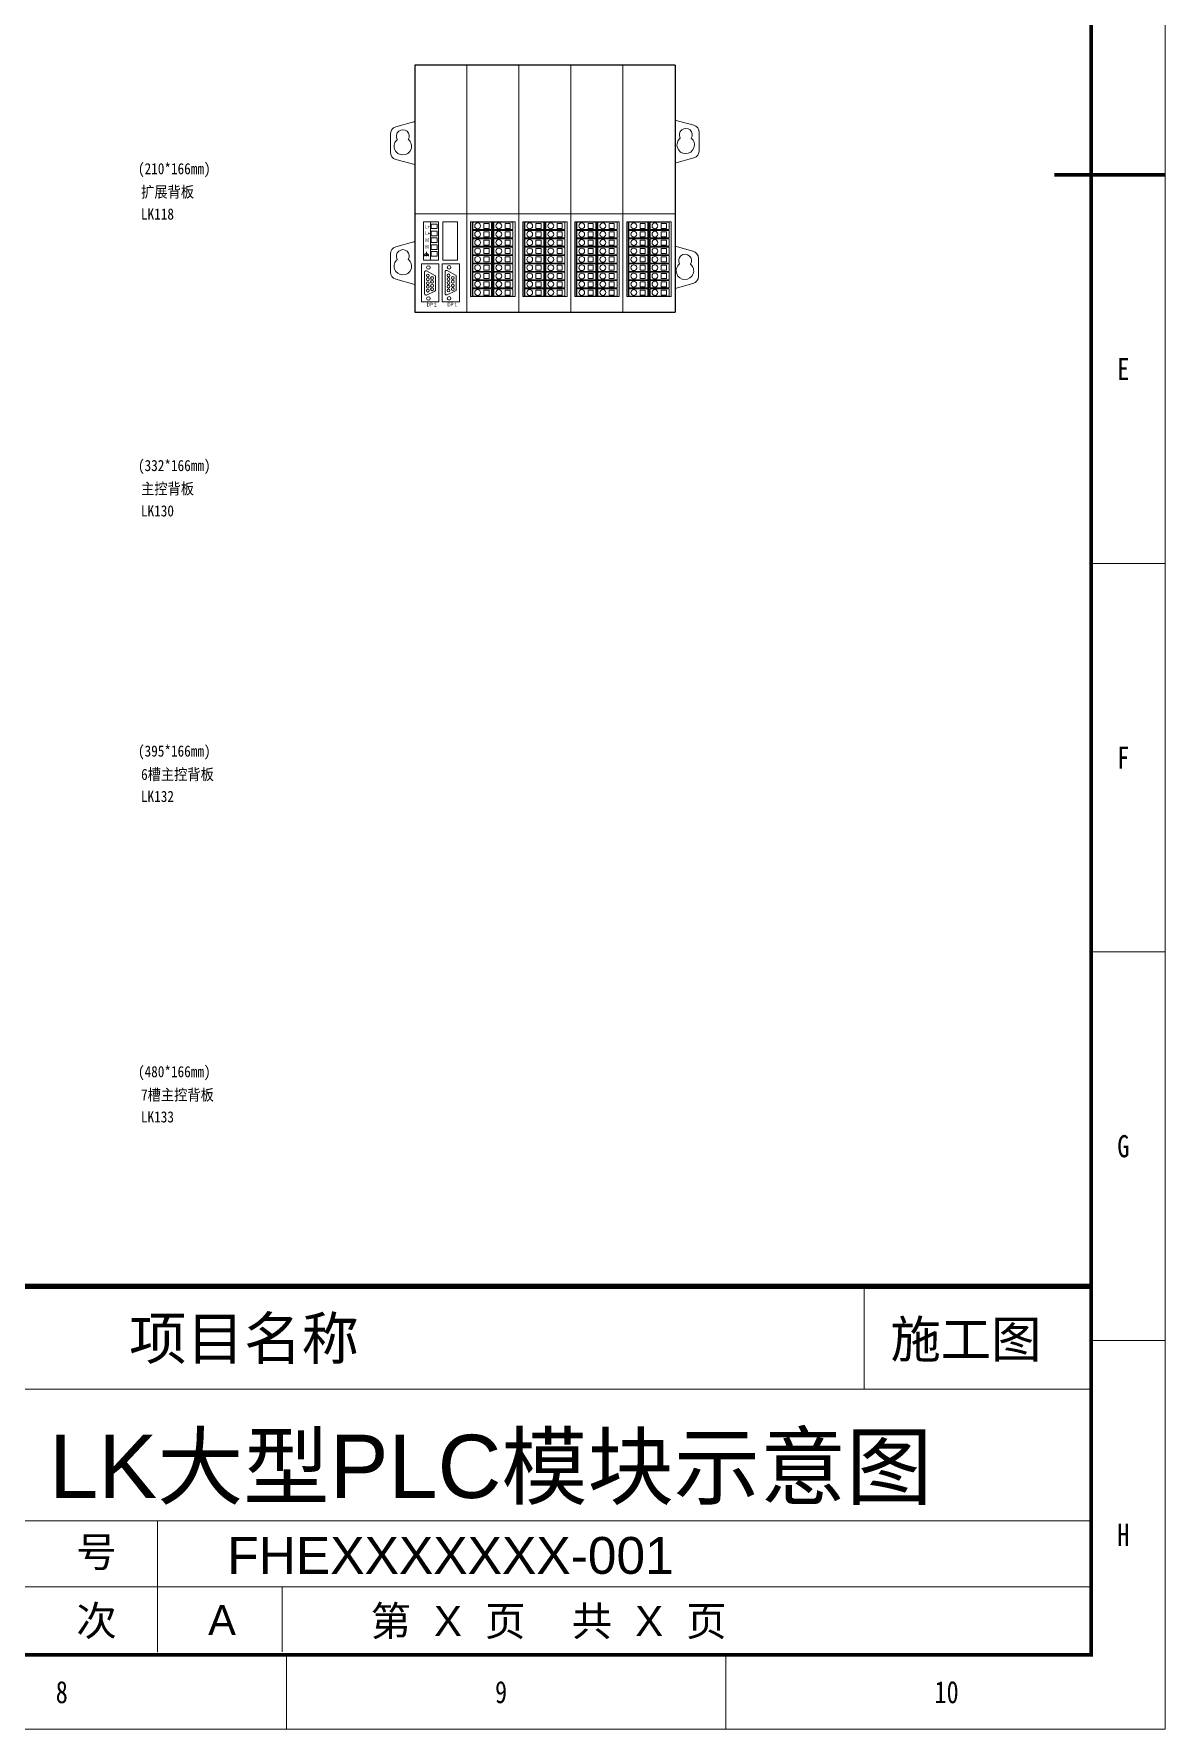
# Model space of a CAD drawing. Header units: millimetres. Extents: x 33157 to 59611, y -29750 to 1750.
# Drawn here: x 55300 to 56062, y -341 to 799 of the extents above; entities that cross this region are included whole.
import ezdxf

# ---------------------------------------------------------------- set-up
doc = ezdxf.new("R2010")
doc.units = ezdxf.units.MM
doc.layers.get('0').update_dxf_attribs({"lineweight": 18})
doc.layers.add('细实线', color=7, linetype='Continuous', lineweight=20)
doc.styles.add('HZ', font='arial.ttf')
doc.styles.get("Standard").update_dxf_attribs({"font": ''})
doc.styles.add('STYLE1', font='')
doc.styles.get('Standard').set_extended_font_data('宋体')
doc.styles.get('STYLE1').set_extended_font_data('宋体')

# ---------------------------------------------------------------- blocks, each defined once
blk = doc.blocks.new('和利时横图框')
for p, q in [((53051.6, 1313.9), (53001.8, 1313.9)), ((53051.6, 1052.7), (53001.8, 1052.7)), ((53051.6, 791.6), (53001.8, 791.6)), ((53051.6, 530.5), (53001.8, 530.5)), ((52460.7, 269.3), (52460.7, 319.1)), ((52756.1, 269.3), (52756.1, 319.1))]:
    blk.add_line(p, q)
at = {"color": 0}
for p, q in [((52849.2, 566.9), (52849.2, 497.8)), ((51568.3, 497.8), (53001.8, 497.8)), ((51568.3, 409.2), (53001.8, 409.2)), ((52374, 321), (52374, 409.2)), ((51568.3, 364.9), (53001.8, 364.9)), ((52457.8, 321.2), (52457.8, 364.7))]:
    blk.add_line(p, q, dxfattribs=at)
blk.add_lwpolyline([(50096.9, 269.3), (53051.6, 269.3), (53051.6, 2358.5), (50096.9, 2358.5)], close=True)
blk.add_lwpolyline([(50221.3, 319.1, 2.49, 2.49, 0), (53001.8, 319.1, 2.49, 2.49, 0), (53001.8, 2308.7, 2.49, 2.49, 0), (50221.3, 2308.7, 2.49, 2.49, 0)], format="xyseb", close=True)
for points in [[(53001.8, 1313.9, 2.49, 2.49, 0), (52977, 1313.9, 2.49, 2.49, 0)], [(53051.6, 1313.9, 2.49, 2.49, 0), (53001.8, 1313.9, 2.49, 2.49, 0)]]:
    blk.add_lwpolyline(points, format="xyseb")
at = {"color": 7}
blk.add_lwpolyline([(51570.1, 319.1, 3.69, 3.69, 0), (51570.1, 566.9, 3.69, 3.69, 0), (53001.8, 566.9, 3.69, 3.69, 0)], format="xyseb", dxfattribs=at)
at = {"width": 0.8}
for s, height, p in [('E', 14.9, (53019.3, 1175.9)), ('F', 14.9, (53019.3, 914.7)), ('G', 14.9, (53019.3, 653.6)), ('H', 14.9, (53019.3, 392.4)), ('8', 14.9, (52305.5, 286.7)), ('9', 14.9, (52600.9, 286.7)), ('10', 14.92, (52896.4, 286.7))]:
    blk.add_text(s, height=height, dxfattribs=at).set_placement(p)
at = {"color": 0, "style": 'HZ'}
for s, p in [('号', (52319.3, 378.3)), ('次', (52319.3, 332.1)), ('A', (52408, 332.6))]:
    blk.add_text(s, height=20, dxfattribs=at).set_placement(p)
at = {"style": 'HZ'}
for tag, p, height in [('北京和利时自动化驱动技术有限公司', (51649.9, 520.7), 24.8), ('图纸阶段', (52857.2, 518.9), 24.8), ('图纸名称', (52301.1, 424.7), 42.5), ('会签人', (51825.9, 376.9), 24)]:
    blk.add_attdef(tag, p, '', height=height, dxfattribs=at)
at = {"color": 3, "style": 'HZ'}
for tag, p, height in [('工程名称', (52245, 517.7), 28.3), ('设计人', (51828.2, 464.1), 24), ('设计时间', (52033.3, 464.5), 24), ('审核人', (51826.8, 419.7), 24), ('设计时间', (52033.3, 421.2), 24), ('图纸编号', (52420.8, 373.7), 24.8), ('批准人', (51828.3, 330.5), 24), ('设计时间', (52033.3, 331.5), 24)]:
    blk.add_attdef(tag, p, '', height=height, dxfattribs=at)
at = {"color": 0, "style": 'HZ'}
blk.add_attdef('页码', (52501.6, 331.9), '', height=20, dxfattribs=at)

msp = doc.modelspace()

# ---------------------------------------------------------------- linework, layer by layer
for p, q in [((55590.8, 777.9), (55590.8, 611.9)), ((55590.8, 777.9), (55590.8, 611.9)), ((55625.8, 777.9), (55625.8, 611.9)), ((55660.8, 777.9), (55660.8, 611.9)), ((55660.8, 777.9), (55660.8, 611.9)), ((55695.8, 777.9), (55695.8, 611.9)), ((55743.4, 737.4), (55730.7, 740.9)), ((55539.4, 731.5), (55539.4, 719.3)), ((55543, 736.3), (55555.8, 739.9)), ((55555.4, 739.7), (55555.2, 739.7)), ((55747.1, 720.4), (55747.1, 732.6)), ((55543, 714.5), (55555.8, 711)), ((55743.4, 715.6), (55730.7, 712)), ((55731.1, 712.2), (55731.3, 712.2)), ((55555.8, 677.9), (55730.8, 677.9)), ((55566.4, 672.5), (55566.4, 646.7)), ((55594.3, 672.5), (55594.3, 622.4)), ((55594.3, 672.5), (55608, 672.5)), ((55608, 672.5), (55621.8, 672.5)), ((55608, 672.5), (55608, 622.4)), ((55608.5, 672.5), (55608.5, 622.4)), ((55629.3, 672.5), (55629.3, 622.4)), ((55629.3, 672.5), (55643, 672.5)), ((55643, 672.5), (55656.8, 672.5)), ((55643, 672.5), (55643, 622.4)), ((55643.5, 672.5), (55643.5, 622.4)), ((55664.3, 672.5), (55664.3, 622.4)), ((55664.3, 672.5), (55678, 672.5)), ((55678, 672.5), (55691.8, 672.5)), ((55678, 672.5), (55678, 622.4)), ((55678.5, 672.5), (55678.5, 622.4)), ((55699.3, 672.5), (55699.3, 622.4)), ((55699.3, 672.5), (55713, 672.5)), ((55713, 672.5), (55726.8, 672.5)), ((55713, 672.5), (55713, 622.4)), ((55713.5, 672.5), (55713.5, 622.4)), ((55539.4, 650.9), (55539.4, 638.7)), ((55543, 655.7), (55555.8, 659.3)), ((55555.4, 659.1), (55555.2, 659.1)), ((55562.4, 650.2), (55564.8, 650.2)), ((55562.7, 649.9), (55564.6, 649.9)), ((55563.3, 649.6), (55563.9, 649.6)), ((55563.6, 650.2), (55563.6, 652.3)), ((55742.9, 652.8), (55730.8, 656.1)), ((55562.4, 638.8), (55562.4, 624.1)), ((55563.7, 639.6), (55569.4, 636.5)), ((55576.2, 639), (55576.2, 624.3)), ((55577.6, 639.7), (55583.3, 636.7)), ((55746.6, 635.8), (55746.6, 648)), ((55543, 633.9), (55555.8, 630.4)), ((55569.8, 626.8), (55569.8, 635.7)), ((55583.7, 626.9), (55583.7, 635.9)), ((55742.9, 631), (55730.8, 627.6)), ((55563.6, 623.3), (55569.3, 626)), ((55577.5, 623.5), (55583.2, 626.1)), ((55555.8, 611.9), (55593.8, 611.9))]:
    msp.add_line(p, q)
at = {"lineweight": 30}
msp.add_line((55730.8, 777.9), (55730.8, 611.9), dxfattribs=at)
msp.add_lwpolyline([(55730.8, 777.9), (55555.8, 777.9), (55555.8, 611.9), (55730.8, 611.9)], dxfattribs=at)
for points in [[(55561.6, 672.5), (55561.6, 646.7), (55571.7, 646.7), (55571.7, 672.5)], [(55574.6, 672.5), (55574.6, 646.7), (55584.6, 646.7), (55584.6, 672.5)], [(55593.4, 672.5), (55593.4, 622.4), (55623.3, 622.4), (55623.3, 672.5)], [(55594.8, 672.3), (55594.8, 667.3), (55607.5, 667.3), (55607.5, 672.3)], [(55609, 672.3), (55609, 667.3), (55621.8, 667.3), (55621.8, 672.3)], [(55628.4, 672.5), (55628.4, 622.4), (55658.3, 622.4), (55658.3, 672.5)], [(55629.8, 672.3), (55629.8, 667.3), (55642.5, 667.3), (55642.5, 672.3)], [(55644, 672.3), (55644, 667.3), (55656.8, 667.3), (55656.8, 672.3)], [(55663.4, 672.5), (55663.4, 622.4), (55693.3, 622.4), (55693.3, 672.5)], [(55664.8, 672.3), (55664.8, 667.3), (55677.5, 667.3), (55677.5, 672.3)], [(55679, 672.3), (55679, 667.3), (55691.8, 667.3), (55691.8, 672.3)], [(55698.4, 672.5), (55698.4, 622.4), (55728.3, 622.4), (55728.3, 672.5)], [(55699.8, 672.3), (55699.8, 667.3), (55712.5, 667.3), (55712.5, 672.3)], [(55714, 672.3), (55714, 667.3), (55726.8, 667.3), (55726.8, 672.3)], [(55566.9, 671), (55566.9, 668), (55570.8, 668), (55570.8, 671)], [(55566.9, 666.3), (55566.9, 663.2), (55570.8, 663.2), (55570.8, 666.3)], [(55566.9, 661.8), (55566.9, 658.7), (55570.8, 658.7), (55570.8, 661.8)], [(55594.8, 666.7), (55594.8, 661.7), (55607.5, 661.7), (55607.5, 666.7)], [(55594.8, 661.1), (55594.8, 656.1), (55607.5, 656.1), (55607.5, 661.1)], [(55602.3, 671.4), (55602.3, 668.1), (55605.8, 668.1), (55605.8, 671.4)], [(55602.3, 665.8), (55602.3, 662.5), (55605.8, 662.5), (55605.8, 665.8)], [(55609, 666.7), (55609, 661.7), (55621.8, 661.7), (55621.8, 666.7)], [(55609, 661.1), (55609, 656.1), (55621.8, 656.1), (55621.8, 661.1)], [(55616.5, 671.4), (55616.5, 668.1), (55620, 668.1), (55620, 671.4)], [(55616.5, 665.8), (55616.5, 662.5), (55620, 662.5), (55620, 665.8)], [(55629.8, 666.7), (55629.8, 661.7), (55642.5, 661.7), (55642.5, 666.7)], [(55629.8, 661.1), (55629.8, 656.1), (55642.5, 656.1), (55642.5, 661.1)], [(55637.3, 671.4), (55637.3, 668.1), (55640.8, 668.1), (55640.8, 671.4)], [(55637.3, 665.8), (55637.3, 662.5), (55640.8, 662.5), (55640.8, 665.8)], [(55644, 666.7), (55644, 661.7), (55656.8, 661.7), (55656.8, 666.7)], [(55644, 661.1), (55644, 656.1), (55656.8, 656.1), (55656.8, 661.1)], [(55651.5, 671.4), (55651.5, 668.1), (55655, 668.1), (55655, 671.4)], [(55651.5, 665.8), (55651.5, 662.5), (55655, 662.5), (55655, 665.8)], [(55664.8, 666.7), (55664.8, 661.7), (55677.5, 661.7), (55677.5, 666.7)], [(55664.8, 661.1), (55664.8, 656.1), (55677.5, 656.1), (55677.5, 661.1)], [(55672.3, 671.4), (55672.3, 668.1), (55675.8, 668.1), (55675.8, 671.4)], [(55672.3, 665.8), (55672.3, 662.5), (55675.8, 662.5), (55675.8, 665.8)], [(55679, 666.7), (55679, 661.7), (55691.8, 661.7), (55691.8, 666.7)], [(55679, 661.1), (55679, 656.1), (55691.8, 656.1), (55691.8, 661.1)], [(55686.5, 671.4), (55686.5, 668.1), (55690, 668.1), (55690, 671.4)], [(55686.5, 665.8), (55686.5, 662.5), (55690, 662.5), (55690, 665.8)], [(55699.8, 666.7), (55699.8, 661.7), (55712.5, 661.7), (55712.5, 666.7)], [(55699.8, 661.1), (55699.8, 656.1), (55712.5, 656.1), (55712.5, 661.1)], [(55707.3, 671.4), (55707.3, 668.1), (55710.8, 668.1), (55710.8, 671.4)], [(55707.3, 665.8), (55707.3, 662.5), (55710.8, 662.5), (55710.8, 665.8)], [(55714, 666.7), (55714, 661.7), (55726.8, 661.7), (55726.8, 666.7)], [(55714, 661.1), (55714, 656.1), (55726.8, 656.1), (55726.8, 661.1)], [(55721.5, 671.4), (55721.5, 668.1), (55725, 668.1), (55725, 671.4)], [(55721.5, 665.8), (55721.5, 662.5), (55725, 662.5), (55725, 665.8)], [(55566.9, 657.1), (55566.9, 654), (55570.8, 654), (55570.8, 657.1)], [(55566.9, 652.6), (55566.9, 649.5), (55570.8, 649.5), (55570.8, 652.6)], [(55594.8, 655.4), (55594.8, 650.4), (55607.5, 650.4), (55607.5, 655.4)], [(55594.8, 649.8), (55594.8, 644.8), (55607.5, 644.8), (55607.5, 649.8)], [(55602.3, 660.2), (55602.3, 656.9), (55605.8, 656.9), (55605.8, 660.2)], [(55602.3, 654.5), (55602.3, 651.2), (55605.8, 651.2), (55605.8, 654.5)], [(55609, 655.4), (55609, 650.4), (55621.8, 650.4), (55621.8, 655.4)], [(55609, 649.8), (55609, 644.8), (55621.8, 644.8), (55621.8, 649.8)], [(55616.5, 660.2), (55616.5, 656.9), (55620, 656.9), (55620, 660.2)], [(55616.5, 654.5), (55616.5, 651.2), (55620, 651.2), (55620, 654.5)], [(55629.8, 655.4), (55629.8, 650.4), (55642.5, 650.4), (55642.5, 655.4)], [(55629.8, 649.8), (55629.8, 644.8), (55642.5, 644.8), (55642.5, 649.8)], [(55637.3, 660.2), (55637.3, 656.9), (55640.8, 656.9), (55640.8, 660.2)], [(55637.3, 654.5), (55637.3, 651.2), (55640.8, 651.2), (55640.8, 654.5)], [(55644, 655.4), (55644, 650.4), (55656.8, 650.4), (55656.8, 655.4)], [(55644, 649.8), (55644, 644.8), (55656.8, 644.8), (55656.8, 649.8)], [(55651.5, 660.2), (55651.5, 656.9), (55655, 656.9), (55655, 660.2)], [(55651.5, 654.5), (55651.5, 651.2), (55655, 651.2), (55655, 654.5)], [(55664.8, 655.4), (55664.8, 650.4), (55677.5, 650.4), (55677.5, 655.4)], [(55664.8, 649.8), (55664.8, 644.8), (55677.5, 644.8), (55677.5, 649.8)], [(55672.3, 660.2), (55672.3, 656.9), (55675.8, 656.9), (55675.8, 660.2)], [(55672.3, 654.5), (55672.3, 651.2), (55675.8, 651.2), (55675.8, 654.5)], [(55679, 655.4), (55679, 650.4), (55691.8, 650.4), (55691.8, 655.4)], [(55679, 649.8), (55679, 644.8), (55691.8, 644.8), (55691.8, 649.8)], [(55686.5, 660.2), (55686.5, 656.9), (55690, 656.9), (55690, 660.2)], [(55686.5, 654.5), (55686.5, 651.2), (55690, 651.2), (55690, 654.5)], [(55699.8, 655.4), (55699.8, 650.4), (55712.5, 650.4), (55712.5, 655.4)], [(55699.8, 649.8), (55699.8, 644.8), (55712.5, 644.8), (55712.5, 649.8)], [(55707.3, 660.2), (55707.3, 656.9), (55710.8, 656.9), (55710.8, 660.2)], [(55707.3, 654.5), (55707.3, 651.2), (55710.8, 651.2), (55710.8, 654.5)], [(55714, 655.4), (55714, 650.4), (55726.8, 650.4), (55726.8, 655.4)], [(55714, 649.8), (55714, 644.8), (55726.8, 644.8), (55726.8, 649.8)], [(55721.5, 660.2), (55721.5, 656.9), (55725, 656.9), (55725, 660.2)], [(55721.5, 654.5), (55721.5, 651.2), (55725, 651.2), (55725, 654.5)], [(55560.3, 644.3), (55572, 644.3), (55572, 618.7), (55560.3, 618.7)], [(55574.2, 644.4), (55585.9, 644.4), (55585.9, 618.8), (55574.2, 618.8)], [(55594.8, 644.2), (55594.8, 639.2), (55607.5, 639.2), (55607.5, 644.2)], [(55594.8, 638.6), (55594.8, 633.6), (55607.5, 633.6), (55607.5, 638.6)], [(55602.3, 648.9), (55602.3, 645.6), (55605.8, 645.6), (55605.8, 648.9)], [(55602.3, 643.3), (55602.3, 640), (55605.8, 640), (55605.8, 643.3)], [(55609, 644.2), (55609, 639.2), (55621.8, 639.2), (55621.8, 644.2)], [(55609, 638.6), (55609, 633.6), (55621.8, 633.6), (55621.8, 638.6)], [(55616.5, 648.9), (55616.5, 645.6), (55620, 645.6), (55620, 648.9)], [(55616.5, 643.3), (55616.5, 640), (55620, 640), (55620, 643.3)], [(55629.8, 644.2), (55629.8, 639.2), (55642.5, 639.2), (55642.5, 644.2)], [(55629.8, 638.6), (55629.8, 633.6), (55642.5, 633.6), (55642.5, 638.6)], [(55637.3, 648.9), (55637.3, 645.6), (55640.8, 645.6), (55640.8, 648.9)], [(55637.3, 643.3), (55637.3, 640), (55640.8, 640), (55640.8, 643.3)], [(55644, 644.2), (55644, 639.2), (55656.8, 639.2), (55656.8, 644.2)], [(55644, 638.6), (55644, 633.6), (55656.8, 633.6), (55656.8, 638.6)], [(55651.5, 648.9), (55651.5, 645.6), (55655, 645.6), (55655, 648.9)], [(55651.5, 643.3), (55651.5, 640), (55655, 640), (55655, 643.3)], [(55664.8, 644.2), (55664.8, 639.2), (55677.5, 639.2), (55677.5, 644.2)], [(55664.8, 638.6), (55664.8, 633.6), (55677.5, 633.6), (55677.5, 638.6)], [(55672.3, 648.9), (55672.3, 645.6), (55675.8, 645.6), (55675.8, 648.9)], [(55672.3, 643.3), (55672.3, 640), (55675.8, 640), (55675.8, 643.3)], [(55679, 644.2), (55679, 639.2), (55691.8, 639.2), (55691.8, 644.2)], [(55679, 638.6), (55679, 633.6), (55691.8, 633.6), (55691.8, 638.6)], [(55686.5, 648.9), (55686.5, 645.6), (55690, 645.6), (55690, 648.9)], [(55686.5, 643.3), (55686.5, 640), (55690, 640), (55690, 643.3)], [(55699.8, 644.2), (55699.8, 639.2), (55712.5, 639.2), (55712.5, 644.2)], [(55699.8, 638.6), (55699.8, 633.6), (55712.5, 633.6), (55712.5, 638.6)], [(55707.3, 648.9), (55707.3, 645.6), (55710.8, 645.6), (55710.8, 648.9)], [(55707.3, 643.3), (55707.3, 640), (55710.8, 640), (55710.8, 643.3)], [(55714, 644.2), (55714, 639.2), (55726.8, 639.2), (55726.8, 644.2)], [(55714, 638.6), (55714, 633.6), (55726.8, 633.6), (55726.8, 638.6)], [(55721.5, 648.9), (55721.5, 645.6), (55725, 645.6), (55725, 648.9)], [(55721.5, 643.3), (55721.5, 640), (55725, 640), (55725, 643.3)], [(55594.8, 633.1), (55594.8, 628.1), (55607.5, 628.1), (55607.5, 633.1)], [(55594.8, 627.5), (55594.8, 622.5), (55607.5, 622.5), (55607.5, 627.5)], [(55602.3, 637.7), (55602.3, 634.4), (55605.8, 634.4), (55605.8, 637.7)], [(55602.3, 632.2), (55602.3, 628.9), (55605.8, 628.9), (55605.8, 632.2)], [(55609, 633.1), (55609, 628.1), (55621.8, 628.1), (55621.8, 633.1)], [(55609, 627.5), (55609, 622.5), (55621.8, 622.5), (55621.8, 627.5)], [(55616.5, 637.7), (55616.5, 634.4), (55620, 634.4), (55620, 637.7)], [(55616.5, 632.2), (55616.5, 628.9), (55620, 628.9), (55620, 632.2)], [(55629.8, 633.1), (55629.8, 628.1), (55642.5, 628.1), (55642.5, 633.1)], [(55629.8, 627.5), (55629.8, 622.5), (55642.5, 622.5), (55642.5, 627.5)], [(55637.3, 637.7), (55637.3, 634.4), (55640.8, 634.4), (55640.8, 637.7)], [(55637.3, 632.2), (55637.3, 628.9), (55640.8, 628.9), (55640.8, 632.2)], [(55644, 633.1), (55644, 628.1), (55656.8, 628.1), (55656.8, 633.1)], [(55644, 627.5), (55644, 622.5), (55656.8, 622.5), (55656.8, 627.5)], [(55651.5, 637.7), (55651.5, 634.4), (55655, 634.4), (55655, 637.7)], [(55651.5, 632.2), (55651.5, 628.9), (55655, 628.9), (55655, 632.2)], [(55664.8, 633.1), (55664.8, 628.1), (55677.5, 628.1), (55677.5, 633.1)], [(55664.8, 627.5), (55664.8, 622.5), (55677.5, 622.5), (55677.5, 627.5)], [(55672.3, 637.7), (55672.3, 634.4), (55675.8, 634.4), (55675.8, 637.7)], [(55672.3, 632.2), (55672.3, 628.9), (55675.8, 628.9), (55675.8, 632.2)], [(55679, 633.1), (55679, 628.1), (55691.8, 628.1), (55691.8, 633.1)], [(55679, 627.5), (55679, 622.5), (55691.8, 622.5), (55691.8, 627.5)], [(55686.5, 637.7), (55686.5, 634.4), (55690, 634.4), (55690, 637.7)], [(55686.5, 632.2), (55686.5, 628.9), (55690, 628.9), (55690, 632.2)], [(55699.8, 633.1), (55699.8, 628.1), (55712.5, 628.1), (55712.5, 633.1)], [(55699.8, 627.5), (55699.8, 622.5), (55712.5, 622.5), (55712.5, 627.5)], [(55707.3, 637.7), (55707.3, 634.4), (55710.8, 634.4), (55710.8, 637.7)], [(55707.3, 632.2), (55707.3, 628.9), (55710.8, 628.9), (55710.8, 632.2)], [(55714, 633.1), (55714, 628.1), (55726.8, 628.1), (55726.8, 633.1)], [(55714, 627.5), (55714, 622.5), (55726.8, 622.5), (55726.8, 627.5)], [(55721.5, 637.7), (55721.5, 634.4), (55725, 634.4), (55725, 637.7)], [(55721.5, 632.2), (55721.5, 628.9), (55725, 628.9), (55725, 632.2)], [(55602.3, 626.6), (55602.3, 623.3), (55605.8, 623.3), (55605.8, 626.6)], [(55616.5, 626.6), (55616.5, 623.3), (55620, 623.3), (55620, 626.6)], [(55637.3, 626.6), (55637.3, 623.3), (55640.8, 623.3), (55640.8, 626.6)], [(55651.5, 626.6), (55651.5, 623.3), (55655, 623.3), (55655, 626.6)], [(55672.3, 626.6), (55672.3, 623.3), (55675.8, 623.3), (55675.8, 626.6)], [(55686.5, 626.6), (55686.5, 623.3), (55690, 623.3), (55690, 626.6)], [(55707.3, 626.6), (55707.3, 623.3), (55710.8, 623.3), (55710.8, 626.6)], [(55721.5, 626.6), (55721.5, 623.3), (55725, 623.3), (55725, 626.6)]]:
    msp.add_lwpolyline(points, close=True)
for centre, radius in [((55598.1, 669.8), 1.95), ((55598.1, 664.2), 1.95), ((55612.3, 669.8), 1.95), ((55612.3, 664.2), 1.95), ((55633.1, 669.8), 1.95), ((55633.1, 664.2), 1.95), ((55647.3, 669.8), 1.95), ((55647.3, 664.2), 1.95), ((55668.1, 669.8), 1.95), ((55668.1, 664.2), 1.95), ((55682.3, 669.8), 1.95), ((55682.3, 664.2), 1.95), ((55703.1, 669.8), 1.95), ((55703.1, 664.2), 1.95), ((55717.3, 669.8), 1.95), ((55717.3, 664.2), 1.95), ((55598.1, 658.6), 1.95), ((55598.1, 652.9), 1.95), ((55612.3, 658.6), 1.95), ((55612.3, 652.9), 1.95), ((55633.1, 658.6), 1.95), ((55633.1, 652.9), 1.95), ((55647.3, 658.6), 1.95), ((55647.3, 652.9), 1.95), ((55668.1, 658.6), 1.95), ((55668.1, 652.9), 1.95), ((55682.3, 658.6), 1.95), ((55682.3, 652.9), 1.95), ((55703.1, 658.6), 1.95), ((55703.1, 652.9), 1.95), ((55717.3, 658.6), 1.95), ((55717.3, 652.9), 1.95), ((55565, 641.8), 1.2), ((55578.9, 641.9), 1.2), ((55598.1, 647.3), 1.95), ((55598.1, 641.7), 1.95), ((55598.1, 636.1), 1.95), ((55612.3, 647.3), 1.95), ((55612.3, 641.7), 1.95), ((55612.3, 636.1), 1.95), ((55633.1, 647.3), 1.95), ((55633.1, 641.7), 1.95), ((55633.1, 636.1), 1.95), ((55647.3, 647.3), 1.95), ((55647.3, 641.7), 1.95), ((55647.3, 636.1), 1.95), ((55668.1, 647.3), 1.95), ((55668.1, 641.7), 1.95), ((55668.1, 636.1), 1.95), ((55682.3, 647.3), 1.95), ((55682.3, 641.7), 1.95), ((55682.3, 636.1), 1.95), ((55703.1, 647.3), 1.95), ((55703.1, 641.7), 1.95), ((55703.1, 636.1), 1.95), ((55717.3, 647.3), 1.95), ((55717.3, 641.7), 1.95), ((55717.3, 636.1), 1.95), ((55564.6, 636.4), 0.994), ((55564.6, 633.9), 0.994), ((55564.6, 631.3), 0.994), ((55564.6, 628.9), 0.994), ((55564.6, 626.3), 0.994), ((55567.5, 634.7), 0.994), ((55567.5, 632.2), 0.994), ((55567.5, 629.6), 0.994), ((55567.5, 627.2), 0.994), ((55578.5, 636.5), 0.994), ((55578.5, 634), 0.994), ((55578.5, 631.5), 0.994), ((55578.5, 629), 0.994), ((55578.5, 626.4), 0.994), ((55581.4, 634.8), 0.994), ((55581.4, 632.3), 0.994), ((55581.4, 629.7), 0.994), ((55581.4, 627.3), 0.994), ((55598.1, 630.6), 1.95), ((55598.1, 625), 1.95), ((55612.3, 630.6), 1.95), ((55612.3, 625), 1.95), ((55633.1, 630.6), 1.95), ((55633.1, 625), 1.95), ((55647.3, 630.6), 1.95), ((55647.3, 625), 1.95), ((55668.1, 630.6), 1.95), ((55668.1, 625), 1.95), ((55682.3, 630.6), 1.95), ((55682.3, 625), 1.95), ((55703.1, 630.6), 1.95), ((55703.1, 625), 1.95), ((55717.3, 630.6), 1.95), ((55717.3, 625), 1.95), ((55565, 621), 1.2), ((55578.9, 621.1), 1.2)]:
    msp.add_circle(centre, radius)
for centre, radius, start, end in [((55544.4, 731.5), 5, 105.7247, 180), ((55547.8, 730.1), 4.32, 328.3, 210.6524), ((55738.1, 731), 4.32, 328.3, 210.6524), ((55742.1, 732.6), 5, 0, 74.7449), ((55544.4, 719.3), 5, 180, 254.7449), ((55547.8, 723.3), 5.86, 128.6083, 50.3442), ((55738, 724.2), 5.86, 128.6083, 50.3442), ((55742.1, 720.4), 5, 285.7247, 0), ((55544.4, 650.9), 5, 105.7247, 180), ((55547.8, 649.5), 4.32, 328.3, 210.6524), ((55563.6, 649.8), 1.47, 350.3006, 189.6994), ((55737.6, 646.4), 4.32, 328.3, 210.6524), ((55741.6, 648), 5, 0, 74.7449), ((55544.4, 638.7), 5, 180, 254.7449), ((55547.8, 642.7), 5.86, 128.6083, 50.3442), ((55563.3, 638.8), 0.895, 61.5158, 180), ((55577.1, 639), 0.895, 61.5158, 180), ((55737.5, 639.6), 5.86, 128.6083, 50.3442), ((55568.9, 626.8), 0.895, 294.9385, 0), ((55568.9, 635.7), 0.895, 0, 61.5158), ((55582.8, 626.9), 0.895, 294.9385, 360), ((55582.8, 635.9), 0.895, 0, 61.5158), ((55741.6, 635.8), 5, 285.7247, 0), ((55563.3, 624.1), 0.895, 180, 294.9385), ((55577.1, 624.3), 0.895, 180, 294.9385)]:
    msp.add_arc(centre, radius, start, end)
at = {"layer": '细实线'}
msp.add_line((55590.8, 777.9), (55590.8, 611.9), dxfattribs=at)
msp.add_line((55590.8, 777.9), (55590.8, 611.9), dxfattribs=at)

# ---------------------------------------------------------------- block references
ref = msp.add_blockref('和利时横图框', (3008.9, -609.8), dxfattribs=at)
ref.add_attrib('页码', '  第  X  页    共  X  页', (55510.5, -277.9), dxfattribs={"layer": '0', "color": 0, "height": 20, "style": 'HZ'})
ref.add_attrib('工程名称', '          项目名称', (55253.8, -92.1), dxfattribs={"layer": '0', "color": 3, "height": 28.333, "style": 'HZ'})
ref.add_attrib('图纸名称', 'LK大型PLC模块示意图', (55310, -185.2), dxfattribs={"layer": '0', "height": 42.5, "style": 'HZ'})
ref.add_attrib('图纸编号', 'FHEXXXXXXX-001', (55429.7, -236.2), dxfattribs={"layer": '0', "color": 3, "height": 24.792, "style": 'HZ'})
ref.add_attrib('图纸阶段', ' 施工图', (55866.1, -90.9), dxfattribs={"layer": '0', "height": 24.79, "style": 'HZ'})

# ---------------------------------------------------------------- texts
at = {"color": 0, "style": 'STYLE1', "width": 0.87}
for s, p in [('(210*166mm)', (55369.7, 704.5)), ('扩展背板', (55371.8, 688.9)), ('LK118', (55371.7, 674)), ('(332*166mm)', (55369.7, 505)), ('主控背板', (55371.8, 489.4)), ('LK130', (55371.7, 474.5)), ('(395*166mm)', (55369.7, 313.1)), ('6槽主控背板', (55371.8, 297.4)), ('LK132', (55371.7, 282.6)), ('(480*166mm)', (55369.7, 97.6)), ('7槽主控背板', (55371.8, 82)), ('LK133', (55371.7, 67.2))]:
    msp.add_text(s, height=7.5, dxfattribs=at).set_placement(p)
at = {"color": 7, "linetype": 'Continuous', "style": 'HZ', "width": 0.67}
for s, p in [('L+', (55562.8, 667.9)), ('L+', (55562.9, 663.6)), ('M', (55562.9, 659)), ('M', (55562.8, 654.5))]:
    msp.add_text(s, height=2.49, dxfattribs=at).set_placement(p)
at = {"color": 7, "linetype": 'Continuous', "char_height": 2.488, "attachment_point": 7, "style": 'HZ'}
for s, insert, width in [('{\\W0.67;DP 2}', (55563.9, 615.6), 7.314), ('{\\W0.67;DP 1}', (55577.8, 615.7), 6.856)]:
    msp.add_mtext(s, dxfattribs=dict(at, insert=insert, width=width))

doc.saveas('drawing.dxf')
